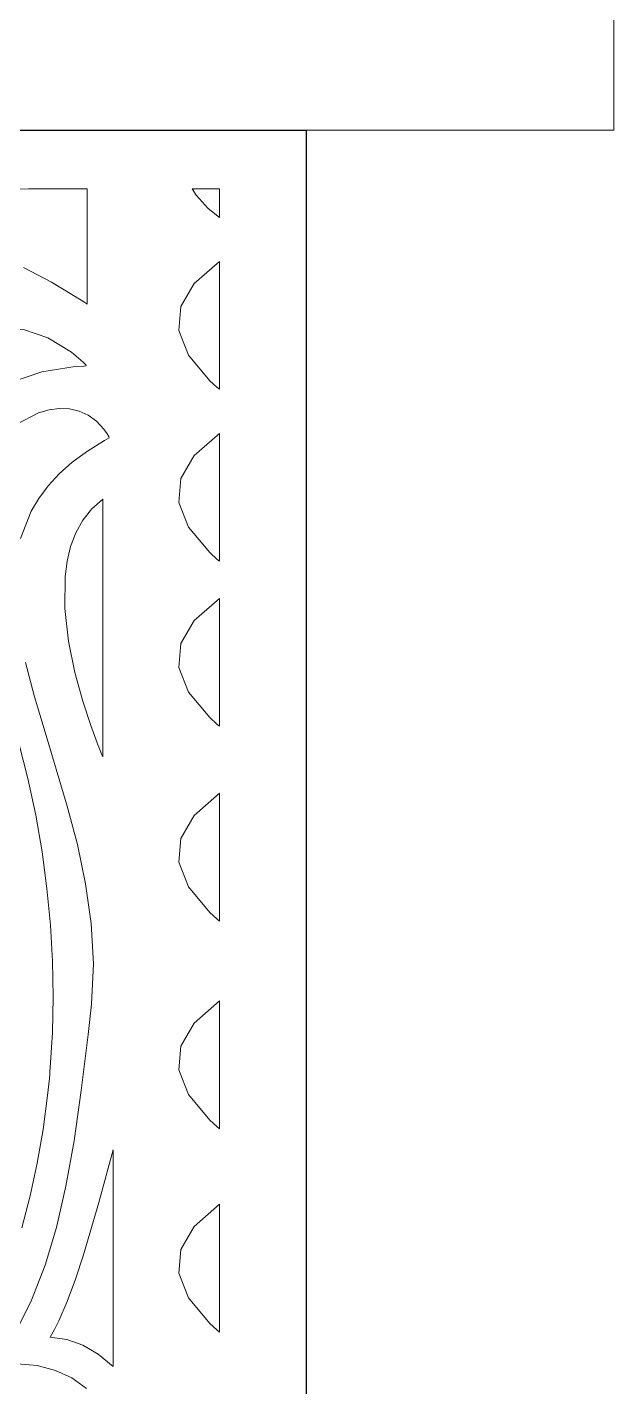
# Model space of a CAD drawing. Header units: inches. Extents: x 249 to 1192, y -18 to 440.
# Drawn here: x 610.727 to 611.012, y 242.289 to 242.949 of the extents above; entities that cross this region are included whole.
import ezdxf

# ---------------------------------------------------------------- set-up
doc = ezdxf.new("R2010")
doc.units = ezdxf.units.IN
doc.header["$MEASUREMENT"] = 0
doc.layers.add('KACA', color=141, linetype='Continuous', lineweight=30)
doc.layers.add('KUSEN', color=16, linetype='Continuous', lineweight=15)
doc.layers.add('KOLOM', color=5, linetype='Continuous')

# ---------------------------------------------------------------- blocks, each defined once
blk = doc.blocks.new('GORGA')
blk.add_lwpolyline([(366.59218, 151.19092), (367.59218, 151.19092), (367.59218, 149.19092), (366.59218, 149.19092)], close=True)
blk.add_lwpolyline([(366.59218, 151.19092), (367.59218, 151.19092), (367.59218, 149.19092), (366.59218, 149.19092)], close=True)
at = {"lineweight": 9}
for points in [[(367.45178, 151.04797), (367.46225, 151.05351), (367.46742, 151.05501), (367.47247, 151.05566), (367.47735, 151.05544), (367.48199, 151.05433), (367.48634, 151.05233), (367.49034, 151.04942), (367.49393, 151.04559), (367.49556, 151.04332), (367.49633, 151.0421), (367.49653, 151.04143), (367.49428, 151.04017), (367.48595, 151.03499), (367.47864, 151.02958), (367.4723, 151.02393), (367.46689, 151.01806), (367.46235, 151.01198), (367.45864, 151.00568), (367.45348, 150.99246)], [(367.45594, 150.93222), (367.46033, 150.91555), (367.46544, 150.89831), (367.47622, 150.86235), (367.48109, 150.84372), (367.4851, 150.82471), (367.48783, 150.80537), (367.4889, 150.78574), (367.48793, 150.7662), (367.48627, 150.75148), (367.48297, 150.72431), (367.47948, 150.69986), (367.47557, 150.67779), (367.47099, 150.65776), (367.46551, 150.63941), (367.45889, 150.62239), (367.45089, 150.60637)], [(367.45187, 150.59147), (367.46159, 150.59057), (367.47043, 150.58828), (367.47839, 150.5846), (367.48548, 150.57954)], [(367.45178, 151.04797), (367.46225, 151.05351), (367.46742, 151.05501), (367.47247, 151.05566), (367.47735, 151.05544), (367.48199, 151.05433), (367.48634, 151.05233), (367.49034, 151.04942), (367.49393, 151.04559), (367.49556, 151.04332), (367.49633, 151.0421), (367.49653, 151.04143), (367.49428, 151.04017), (367.48595, 151.03499), (367.47864, 151.02958), (367.4723, 151.02393), (367.46689, 151.01806), (367.46235, 151.01198), (367.45864, 151.00568), (367.45348, 150.99246)], [(367.45594, 150.93222), (367.46033, 150.91555), (367.46544, 150.89831), (367.47622, 150.86235), (367.48109, 150.84372), (367.4851, 150.82471), (367.48783, 150.80537), (367.4889, 150.78574), (367.48793, 150.7662), (367.48627, 150.75148), (367.48297, 150.72431), (367.47948, 150.69986), (367.47557, 150.67779), (367.47099, 150.65776), (367.46551, 150.63941), (367.45889, 150.62239), (367.45089, 150.60637)], [(367.45187, 150.59147), (367.46159, 150.59057), (367.47043, 150.58828), (367.47839, 150.5846), (367.48548, 150.57954)], [(367.4482, 151.16229), (367.45731, 151.16233), (367.46541, 151.16236), (367.47237, 151.16239), (367.47804, 151.16241), (367.48228, 151.16243), (367.48492, 151.16244), (367.48584, 151.16245), (367.48584, 151.16245), (367.48584, 151.16147), (367.48584, 151.15877), (367.48584, 151.15465), (367.48584, 151.14945), (367.48584, 151.13705), (367.48584, 151.12413), (367.48584, 151.11829), (367.48584, 151.11327), (367.48584, 151.10941), (367.48584, 151.10703), (367.48584, 151.10649), (367.48584, 151.1064), (367.48565, 151.10652), (367.48473, 151.10713), (367.48289, 151.10832), (367.46857, 151.11698), (367.45491, 151.12413)], [(367.4482, 151.16229), (367.45731, 151.16233), (367.46541, 151.16236), (367.47237, 151.16239), (367.47804, 151.16241), (367.48228, 151.16243), (367.48492, 151.16244), (367.48584, 151.16245), (367.48584, 151.16245), (367.48584, 151.16147), (367.48584, 151.15877), (367.48584, 151.15465), (367.48584, 151.14945), (367.48584, 151.13705), (367.48584, 151.12413), (367.48584, 151.11829), (367.48584, 151.11327), (367.48584, 151.10941), (367.48584, 151.10703), (367.48584, 151.10649), (367.48584, 151.1064), (367.48565, 151.10652), (367.48473, 151.10713), (367.48289, 151.10832), (367.46857, 151.11698), (367.45491, 151.12413)], [(367.45406, 150.6576), (367.45816, 150.67311), (367.46164, 150.689), (367.46447, 150.70524), (367.46667, 150.72179), (367.46752, 150.73017), (367.4677, 150.73223), (367.46779, 150.73328), (367.46796, 150.73539), (367.46897, 150.75242), (367.46932, 150.76966), (367.469, 150.78709), (367.468, 150.80467), (367.46631, 150.82237), (367.46393, 150.84015), (367.46085, 150.85798), (367.45706, 150.87583), (367.45256, 150.89366)], [(367.45406, 150.6576), (367.45816, 150.67311), (367.46164, 150.689), (367.46447, 150.70524), (367.46667, 150.72179), (367.46752, 150.73017), (367.4677, 150.73223), (367.46779, 150.73328), (367.46796, 150.73539), (367.46897, 150.75242), (367.46932, 150.76966), (367.469, 150.78709), (367.468, 150.80467), (367.46631, 150.82237), (367.46393, 150.84015), (367.46085, 150.85798), (367.45706, 150.87583), (367.45256, 150.89366)]]:
    blk.add_lwpolyline(points, dxfattribs=at)
for points in [[(367.55009, 151.16245), (367.55009, 151.15637), (367.55009, 151.14838), (367.54467, 151.15279), (367.53877, 151.15926), (367.53686, 151.16245), (367.53994, 151.16245), (367.54438, 151.16245), (367.54836, 151.16245)], [(367.55009, 151.16245), (367.55009, 151.15637), (367.55009, 151.14838), (367.54467, 151.15279), (367.53877, 151.15926), (367.53686, 151.16245), (367.53994, 151.16245), (367.54438, 151.16245), (367.54836, 151.16245)], [(367.55009, 151.12706), (367.53787, 151.1163), (367.53129, 151.10513), (367.53036, 151.09355), (367.53505, 151.08156), (367.54539, 151.06916), (367.54885, 151.066), (367.55009, 151.06498), (367.55009, 151.06564), (367.55009, 151.07465), (367.55009, 151.10741), (367.55009, 151.12133), (367.55009, 151.12706)], [(367.55009, 151.12706), (367.53787, 151.1163), (367.53129, 151.10513), (367.53036, 151.09355), (367.53505, 151.08156), (367.54539, 151.06916), (367.54885, 151.066), (367.55009, 151.06498), (367.55009, 151.06564), (367.55009, 151.07465), (367.55009, 151.10741), (367.55009, 151.12133), (367.55009, 151.12706)], [(367.41952, 151.03577), (367.41511, 151.04939), (367.41404, 151.06168), (367.4159, 151.07239), (367.4203, 151.08128), (367.42685, 151.08812), (367.43516, 151.09265), (367.44484, 151.09465), (367.4555, 151.09386), (367.46675, 151.09004), (367.47818, 151.08297), (367.48385, 151.07813), (367.48525, 151.07678), (367.48536, 151.0763), (367.48429, 151.07627), (367.48004, 151.07602), (367.46379, 151.07352), (367.44911, 151.06844), (367.4365, 151.06058), (367.42647, 151.04975), (367.42258, 151.04317), (367.41952, 151.03577)], [(367.41952, 151.03577), (367.41511, 151.04939), (367.41404, 151.06168), (367.4159, 151.07239), (367.4203, 151.08128), (367.42685, 151.08812), (367.43516, 151.09265), (367.44484, 151.09465), (367.4555, 151.09386), (367.46675, 151.09004), (367.47818, 151.08297), (367.48385, 151.07813), (367.48525, 151.07678), (367.48536, 151.0763), (367.48429, 151.07627), (367.48004, 151.07602), (367.46379, 151.07352), (367.44911, 151.06844), (367.4365, 151.06058), (367.42647, 151.04975), (367.42258, 151.04317), (367.41952, 151.03577)], [(367.55009, 151.04354), (367.53787, 151.03278), (367.53129, 151.02161), (367.53036, 151.01003), (367.53505, 150.99804), (367.54539, 150.98564), (367.54885, 150.98248), (367.55009, 150.98146), (367.55009, 150.98212), (367.55009, 150.99112), (367.55009, 151.02388), (367.55009, 151.03781), (367.55009, 151.04354)], [(367.55009, 151.04354), (367.53787, 151.03278), (367.53129, 151.02161), (367.53036, 151.01003), (367.53505, 150.99804), (367.54539, 150.98564), (367.54885, 150.98248), (367.55009, 150.98146), (367.55009, 150.98212), (367.55009, 150.99112), (367.55009, 151.02388), (367.55009, 151.03781), (367.55009, 151.04354)], [(367.49351, 151.01158), (367.48812, 151.00686), (367.48376, 151.0014), (367.48035, 150.99528), (367.47783, 150.98863), (367.47611, 150.98152), (367.4751, 150.97405), (367.47495, 150.95847), (367.47675, 150.94264), (367.47987, 150.92737), (367.48369, 150.91342), (367.48757, 150.90159), (367.48935, 150.89671), (367.4909, 150.89266), (367.49216, 150.88953), (367.49305, 150.88741), (367.49348, 150.88641), (367.49351, 150.88643), (367.49351, 150.88775), (367.49351, 150.89051), (367.49351, 150.89456), (367.49351, 150.89974), (367.49351, 150.90591), (367.49351, 150.92056), (367.49351, 150.93728), (367.49351, 150.97195), (367.49351, 150.98743), (367.49351, 150.99417), (367.49351, 151.00002), (367.49351, 151.00485), (367.49351, 151.00849), (367.49351, 151.01078), (367.49351, 151.01158)], [(367.49351, 151.01158), (367.48812, 151.00686), (367.48376, 151.0014), (367.48035, 150.99528), (367.47783, 150.98863), (367.47611, 150.98152), (367.4751, 150.97405), (367.47495, 150.95847), (367.47675, 150.94264), (367.47987, 150.92737), (367.48369, 150.91342), (367.48757, 150.90159), (367.48935, 150.89671), (367.4909, 150.89266), (367.49216, 150.88953), (367.49305, 150.88741), (367.49348, 150.88641), (367.49351, 150.88643), (367.49351, 150.88775), (367.49351, 150.89051), (367.49351, 150.89456), (367.49351, 150.89974), (367.49351, 150.90591), (367.49351, 150.92056), (367.49351, 150.93728), (367.49351, 150.97195), (367.49351, 150.98743), (367.49351, 150.99417), (367.49351, 151.00002), (367.49351, 151.00485), (367.49351, 151.00849), (367.49351, 151.01078), (367.49351, 151.01158)], [(367.55009, 150.96334), (367.53787, 150.95257), (367.53129, 150.9414), (367.53036, 150.92982), (367.53505, 150.91783), (367.54539, 150.90544), (367.54885, 150.90227), (367.55009, 150.90126), (367.55009, 150.90191), (367.55009, 150.91092), (367.55009, 150.94368), (367.55009, 150.9576), (367.55009, 150.96334)], [(367.55009, 150.96334), (367.53787, 150.95257), (367.53129, 150.9414), (367.53036, 150.92982), (367.53505, 150.91783), (367.54539, 150.90544), (367.54885, 150.90227), (367.55009, 150.90126), (367.55009, 150.90191), (367.55009, 150.91092), (367.55009, 150.94368), (367.55009, 150.9576), (367.55009, 150.96334)], [(367.55009, 150.86867), (367.53787, 150.85791), (367.53129, 150.84674), (367.53036, 150.83516), (367.53505, 150.82317), (367.54539, 150.81078), (367.54885, 150.80761), (367.55009, 150.8066), (367.55009, 150.80725), (367.55009, 150.81626), (367.55009, 150.84902), (367.55009, 150.86294), (367.55009, 150.86867)], [(367.55009, 150.86867), (367.53787, 150.85791), (367.53129, 150.84674), (367.53036, 150.83516), (367.53505, 150.82317), (367.54539, 150.81078), (367.54885, 150.80761), (367.55009, 150.8066), (367.55009, 150.80725), (367.55009, 150.81626), (367.55009, 150.84902), (367.55009, 150.86294), (367.55009, 150.86867)], [(367.55009, 150.76779), (367.53787, 150.75703), (367.53129, 150.74586), (367.53036, 150.73428), (367.53505, 150.72229), (367.54539, 150.70989), (367.54885, 150.70673), (367.55009, 150.70571), (367.55009, 150.70637), (367.55009, 150.71538), (367.55009, 150.74814), (367.55009, 150.76206), (367.55009, 150.76779)], [(367.55009, 150.76779), (367.53787, 150.75703), (367.53129, 150.74586), (367.53036, 150.73428), (367.53505, 150.72229), (367.54539, 150.70989), (367.54885, 150.70673), (367.55009, 150.70571), (367.55009, 150.70637), (367.55009, 150.71538), (367.55009, 150.74814), (367.55009, 150.76206), (367.55009, 150.76779)], [(367.49854, 150.69549), (367.49854, 150.69519), (367.49854, 150.69431), (367.49854, 150.69289), (367.49854, 150.69096), (367.49854, 150.68577), (367.49854, 150.67903), (367.49854, 150.67105), (367.49854, 150.66215), (367.49854, 150.64281), (367.49854, 150.62347), (367.49854, 150.61456), (367.49854, 150.60659), (367.49854, 150.59985), (367.49854, 150.59465), (367.49854, 150.59273), (367.49854, 150.59131), (367.49854, 150.59043), (367.49854, 150.59013), (367.49125, 150.59614), (367.48372, 150.60054), (367.47593, 150.60332), (367.46789, 150.60449), (367.47, 150.60818), (367.47209, 150.61232), (367.47619, 150.62179), (367.48018, 150.63259), (367.48407, 150.6444), (367.49151, 150.66981), (367.49854, 150.69549)], [(367.49854, 150.69549), (367.49854, 150.69519), (367.49854, 150.69431), (367.49854, 150.69289), (367.49854, 150.69096), (367.49854, 150.68577), (367.49854, 150.67903), (367.49854, 150.67105), (367.49854, 150.66215), (367.49854, 150.64281), (367.49854, 150.62347), (367.49854, 150.61456), (367.49854, 150.60659), (367.49854, 150.59985), (367.49854, 150.59465), (367.49854, 150.59273), (367.49854, 150.59131), (367.49854, 150.59043), (367.49854, 150.59013), (367.49125, 150.59614), (367.48372, 150.60054), (367.47593, 150.60332), (367.46789, 150.60449), (367.47, 150.60818), (367.47209, 150.61232), (367.47619, 150.62179), (367.48018, 150.63259), (367.48407, 150.6444), (367.49151, 150.66981), (367.49854, 150.69549)], [(367.55009, 150.66898), (367.53787, 150.65822), (367.53129, 150.64705), (367.53036, 150.63547), (367.53505, 150.62348), (367.54539, 150.61108), (367.54885, 150.60792), (367.55009, 150.6069), (367.55009, 150.60756), (367.55009, 150.61657), (367.55009, 150.64933), (367.55009, 150.66325), (367.55009, 150.66898)], [(367.55009, 150.66898), (367.53787, 150.65822), (367.53129, 150.64705), (367.53036, 150.63547), (367.53505, 150.62348), (367.54539, 150.61108), (367.54885, 150.60792), (367.55009, 150.6069), (367.55009, 150.60756), (367.55009, 150.61657), (367.55009, 150.64933), (367.55009, 150.66325), (367.55009, 150.66898)]]:
    blk.add_lwpolyline(points, close=True, dxfattribs=at)
blk = doc.blocks.new('TAMPAK SAMPING KANAN')
at = {"layer": 'KUSEN'}
blk.add_lwpolyline([(609.71322, 242.89919), (611.01219, 242.89919), (611.01219, 242.99919), (609.71322, 242.99919)], close=True, dxfattribs=at)
at = {"layer": 'KACA'}
blk.add_blockref('GORGA', (243.27052, 91.70827), dxfattribs=at)

msp = doc.modelspace()

# ---------------------------------------------------------------- block references
at = {"layer": 'KOLOM'}
msp.add_blockref('TAMPAK SAMPING KANAN', (0, 0), dxfattribs=at)

doc.saveas('drawing.dxf')
